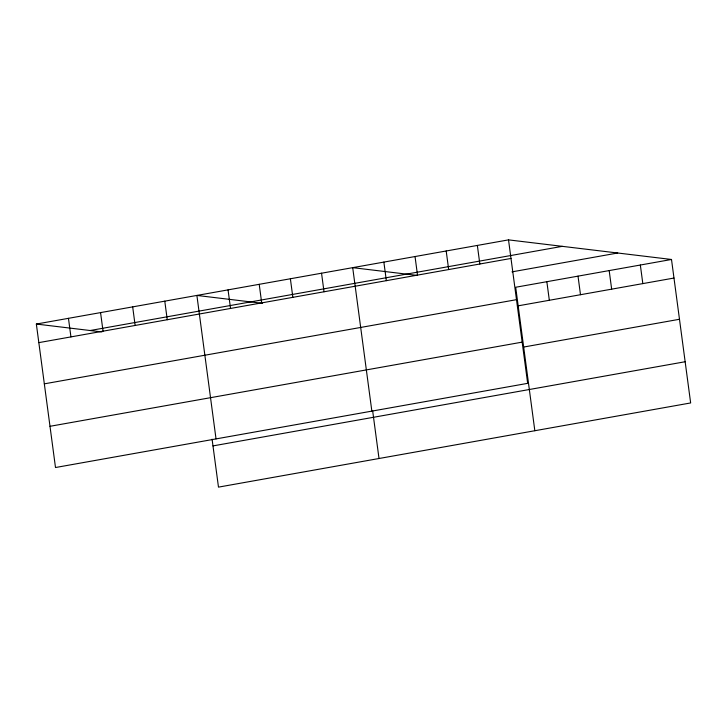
<?xml version="1.0" encoding="UTF-8"?>
<svg xmlns="http://www.w3.org/2000/svg" width="727" height="727" viewBox="0 0 727 727"><rect width="100%" height="100%" fill="white"/><g stroke="black" fill="none" stroke-linecap="round" stroke-linejoin="round"><path stroke-width="1.09" d="M508.518 239.874L527.666 383.347L55.497 467.525L36.35 324.051L508.518 239.874L671.503 259.475L690.65 402.949L218.482 487.126L212.084 439.199M90.139 330.521L562.307 246.344M38.831 342.626L510.999 258.448M511.99 271.862L617.723 253.005M671.503 259.475L515.688 287.256L534.836 430.729M44.329 383.847L516.497 299.669M518.169 305.831L673.984 278.05M49.99 426.304L522.168 342.135M523.667 347.043L679.481 319.271M212.975 445.905L685.152 361.737M417.144 275.406L352.704 267.654L371.851 411.128M262.392 303.313L196.89 295.435L216.028 438.908M36.35 324.051L101.862 331.93M640.342 265.028L642.822 283.612M609.181 270.589L611.661 289.164M578.02 276.142L580.491 294.717M546.849 281.694L549.33 300.278M477.357 245.435L479.838 264.01M446.196 250.988L448.677 269.563M415.035 256.54L417.507 275.115M383.865 262.102L386.346 280.677M372.624 410.582L379.012 458.501M321.543 273.207L324.024 291.781M290.382 278.768L292.854 297.343M259.212 284.321L261.693 302.895M228.051 289.873L230.532 308.448M164.784 301.16L167.255 319.735M132.677 306.876L135.149 325.451M100.562 312.601L103.043 331.176M68.456 318.326L70.937 336.901"/></g></svg>
